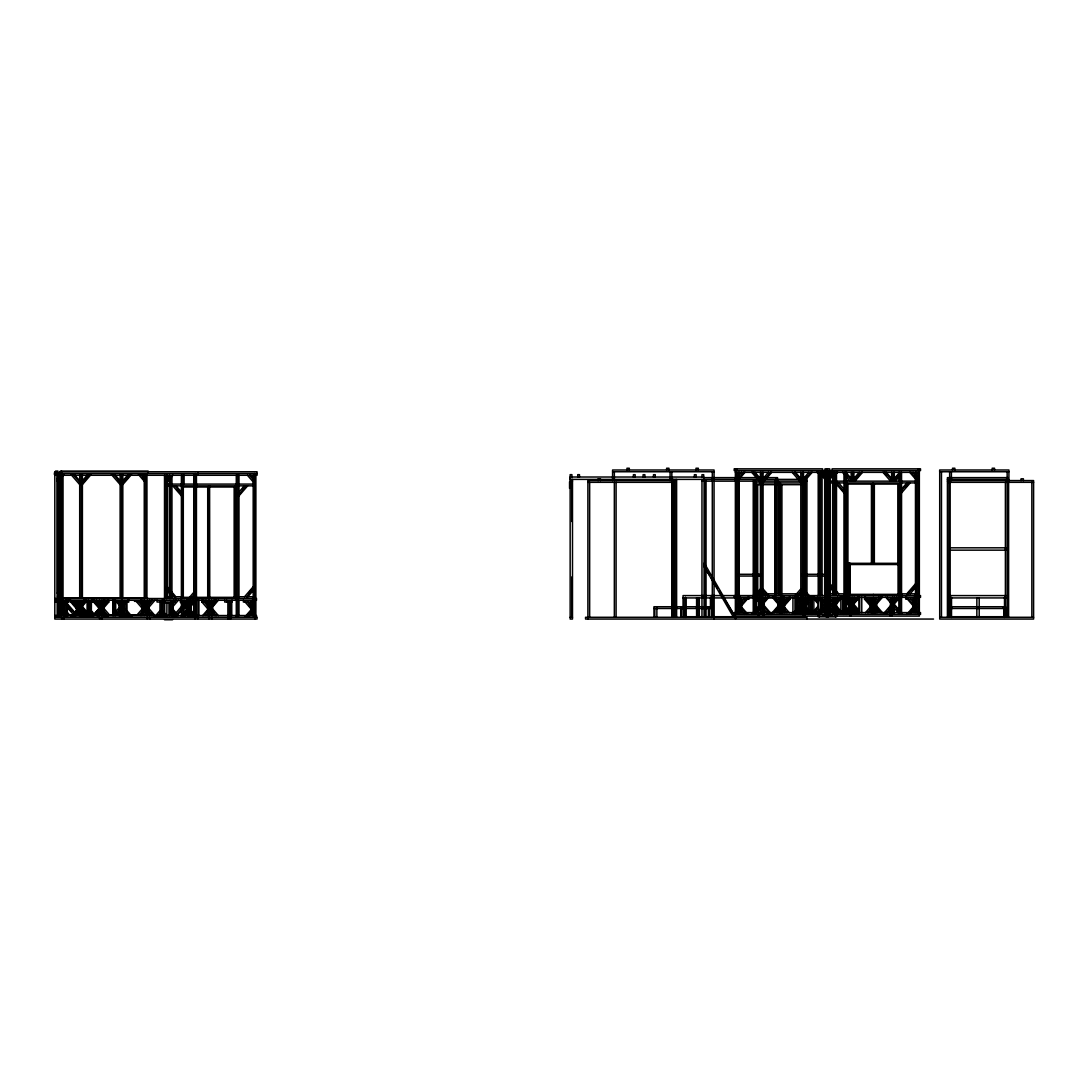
<?xml version="1.0" encoding="UTF-8"?>
<svg xmlns="http://www.w3.org/2000/svg" width="1088" height="1088" viewBox="0 0 1088 1088"><rect width="100%" height="100%" fill="white"/><g stroke="black" fill="none" stroke-linecap="round" stroke-linejoin="round"><path stroke-width="1.5" d="M571.907 477.006L571.907 474.654L570.153 474.654L570.153 619.058L572.492 619.058L572.492 479.386M703.718 479.427L703.718 474.708L701.964 474.708L701.964 477.061M735.515 619.058L735.515 617.29L704.317 563.162L704.303 566.685L733.53 617.29M704.358 563.244L704.303 566.685L709.675 575.362M57.093 478.734L60.697 474.572M59.976 477.904L57.093 481.222L58.276 481.222L60.194 479.006M62.111 476.789L64.015 474.572M81.233 482.093L87.734 474.572M83.49 480.842L87.829 475.837M89.896 474.572L81.233 484.582L82.402 484.582L91.066 474.572M121.652 482.093L128.166 474.572M123.91 480.842L128.248 475.837M130.315 474.572L121.652 484.582L122.822 484.582L131.485 474.572M166.029 479.427L169.619 475.279M169.864 477.496L166.029 481.916L167.198 481.916L172.951 475.279M62.669 603.391L65.362 600.277M62.941 604.425L66.545 600.277M62.941 606.914L68.694 600.277M77.969 606.193L82.334 601.338M72.121 615.346L76.446 610.341M70.706 617.29L76.446 610.654M72.42 615.482L76.255 611.062M86.02 600.685L81.233 606.206L82.402 606.206L87.19 600.685M72.855 617.29L76.446 613.142M74.922 616.257L76.731 614.176M83.79 616.189L88.577 610.654M85.884 616.257L88.577 613.142M87.054 616.257L88.849 614.176M100.218 604.425L103.809 600.277M101.388 604.425L104.992 600.277M92.942 615.536L98.695 608.899L99.865 608.899L94.126 615.536M94.67 613.727L99.457 608.192M101.891 606.193L105.482 602.031M107.141 600.277L101.388 606.914L100.218 606.914M103.686 606.206L105.604 604.003M96.533 615.087L99.402 611.755M96.274 615.536L99.865 611.388L98.695 611.388M108.814 600.277L108.814 602.031L103.061 608.682L101.891 608.682L107.644 602.031L107.644 600.277M97.662 616.257L99.47 614.176M121.652 603.718L124.345 600.603M112.54 615.346L119.041 607.838M124.522 602.888L121.652 606.206L122.822 606.206L124.739 604.003M114.702 615.332L119.041 610.327M126.657 601.786L128.574 599.57M115.872 615.332L119.136 611.578M119.49 616.189L124.277 610.654M121.584 616.257L124.277 613.142M122.754 616.257L124.549 614.176M237.81 493.367L244.324 485.846M242.243 489.6L244.406 487.098M246.486 485.846L237.81 495.856L238.993 495.856L247.656 485.846M136.666 615.346L142.093 609.09M148.947 603.391L151.64 600.277M138.829 615.332L142.079 611.578M149.219 604.425L152.81 600.277M139.998 615.332L142.174 612.83M140.774 615.536L146.526 608.899L147.696 608.899L141.943 615.536M154.972 600.277L149.219 606.914L148.05 606.914M144.106 615.536L147.696 611.388L146.526 611.388M154.224 617.29L159.977 610.654M156.386 617.29L159.977 613.142M158.454 616.257L160.249 614.176M172.366 603.391L175.059 600.277M172.638 604.425L176.229 600.277M172.638 606.914L178.391 600.277M176.582 616.053L189.53 601.12M191.678 598.618L193.841 596.129M181.356 616.189L186.143 610.654M193.419 602.031L187.666 608.682L188.85 608.682L194.589 602.031M183.45 616.257L186.143 613.142M184.62 616.257L186.415 614.176M187.993 617.29L193.746 610.654M190.155 617.29L193.746 613.142M192.222 616.257L194.018 614.176M211.439 604.425L215.03 600.277M202.64 615.536L208.393 608.899L209.562 608.899L203.81 615.536M212.609 604.425L216.213 600.277M211.33 607.566L216.118 602.031M218.362 600.277L212.609 606.914L211.439 606.914M205.972 615.536L209.562 611.388L208.393 611.388M244.528 596.754L253.191 586.745L254.361 586.745L248.948 593.001M246.677 596.754L253.191 589.234L254.361 589.234L247.846 596.754M244.528 617.29L252.103 608.546M247.86 614.788L252.198 609.783M246.677 617.29L252.103 611.034M248.934 616.039L252.185 612.286M741.662 472.355L738.072 476.503L739.242 476.503M743.825 472.355L738.072 478.992L739.242 478.992L744.994 472.355M768.427 472.355L761.913 479.862L763.082 479.862M770.576 472.355L761.913 482.351L763.082 482.351L771.759 472.355M808.846 472.355L802.346 479.862L803.515 479.862L806.766 476.109M811.009 472.355L802.346 482.351L803.515 482.351L812.178 472.355M829.777 475.456L832.47 472.355M830.049 476.503L833.653 472.355M830.797 476.775L834.632 472.355M830.049 478.992L835.802 472.355M740.411 603.255L744.015 599.107M746.164 599.107L740.411 605.744L741.594 605.744L747.347 599.107M852.72 479.862L859.234 472.355M853.903 479.862L859.33 473.606M754.637 595.585L760.39 588.948L761.559 588.948M853.808 481.1L861.397 472.355M854.978 481.1L862.566 472.355M756.799 595.585L760.39 591.437L761.559 591.437M757.969 595.585L760.662 592.47M765.503 597.339L761.913 601.487L763.082 601.487M751.726 614.366L760.39 604.357L761.559 604.357L752.896 614.366M753.875 614.366L760.39 606.846L761.559 606.846L755.058 614.366M772.33 612.598L778.07 605.962L780.422 605.962L774.67 612.598M773.5 612.598L779.253 605.962L779.253 602.48M783.469 601.487L785.264 599.42M786.896 599.107L783.306 603.255L784.475 603.255L787.168 600.141M776.546 611.565L779.253 608.45M785.386 601.773L787.304 599.556M776.832 612.598L780.422 608.45M893.153 479.862L899.654 472.355M790.228 597.339L790.228 599.107L784.475 605.744L783.306 605.744L789.045 599.107L789.045 597.339M894.322 479.862L899.749 473.606M795.07 595.585L800.809 588.948M894.227 481.1L899.654 474.844M895.41 481.1L899.735 476.095M797.218 595.585L800.809 591.437M798.402 595.585L801.094 592.47M805.936 597.339L802.346 601.487L803.515 601.487M792.146 614.366L800.809 604.357M901.462 489.178L906.889 482.909M808.085 597.339L802.346 603.976L803.515 603.976L809.268 597.339M794.308 614.366L800.809 606.846M901.558 490.43L908.058 482.909M805.446 602.222L808.139 599.107M905.801 486.662L907.963 484.16M795.478 614.366L800.904 608.097M805.718 603.255L809.309 599.107M901.558 492.918L910.221 482.909M799.19 612.15L801.108 609.933M805.718 605.744L808.588 602.426M799.394 613.251L801.312 611.034M812.45 612.598L818.203 605.962M813.62 612.598L818.421 607.063M814.803 612.598L818.625 608.178M816.952 612.598L818.747 610.531M815.986 614.366L824.663 604.357L825.833 604.357M818.149 614.366L824.663 606.846L825.833 606.846M829.777 602.222L832.47 599.107M819.318 614.366L824.745 608.097M830.049 603.255L833.653 599.107M830.049 605.744L835.802 599.107M835.067 600.454L837.76 597.339M835.122 602.874L839.922 597.339M841.092 597.339L835.339 603.976L836.509 603.976L842.262 597.339M853.495 601.174L855.29 599.107M843.622 613.115L849.034 606.859M843.241 614.366L848.994 607.716L850.177 607.716L846.342 612.15M854.352 601.31L856.27 599.107M853.686 602.874L858.473 597.339M853.618 603.527L857.439 599.107L857.439 597.339M853.903 603.976L858.69 598.454M850.177 610.205L846.573 614.366L846.668 482.909M875.364 599.107L871.76 603.255L872.943 603.255L876.534 599.107M865.49 612.598L871.243 605.962M880.042 597.339L872.943 605.744L871.76 605.744M867.653 612.598L871.243 608.45M875.459 603.976L881.212 597.339M868.822 612.598L870.618 610.531M882.395 597.339L876.642 603.976L874.29 603.976M894.05 600.454L896.743 597.339M884.041 613.115L890.542 605.608M895.22 600.454L897.015 598.386M888.461 609.362L890.637 606.859M894.105 602.874L898.906 597.339M886.203 613.102L890.542 608.097M894.322 603.976L899.11 598.454M887.373 613.102L890.623 609.348M906.807 593.817L915.47 583.821L916.64 583.821L907.977 593.817M912.22 590.063L914.382 587.561M910.139 593.817L916.64 586.31L915.47 586.31M906.807 614.366L915.47 604.357L916.64 604.357L907.977 614.366M911.132 611.85L913.294 609.348M910.139 614.366L916.64 606.846L915.47 606.846M821.358 471.294L825.085 471.294L825.003 468.833L829.709 468.833L829.736 471.294M829.641 471.294L833.354 471.294M612.585 471.757L714.054 471.757M1008.916 471.757L939.665 471.757L939.665 470.002L1008.916 470.002L1008.916 480.57M735.366 472.355L919.346 472.355M57.256 472.818L61.173 472.818M821.358 473.049L817.401 473.049L817.401 471.294M54.808 473.525L257.054 473.525M54.808 475.279L257.054 475.279L257.054 471.757L59.568 471.757L59.568 473.525M164.506 475.986L166.858 475.986L166.858 598.522M915.47 476.503L916.64 476.503L913.05 472.355M570.153 477.006L703.718 477.061M571.132 477.632L569.962 477.632L569.962 479.386L758.254 479.386M703.637 477.632L736.059 477.632M738.902 477.632L777.526 477.632L777.526 484.432M825.833 478.992L824.663 478.992L818.91 472.355M764.973 479.386L799.136 479.386M805.786 479.386L806.956 479.386L806.956 593.762M947.417 479.386L1008.617 479.386L1008.617 617.29M570.153 481.154L572.492 481.154M701.964 481.154L760.444 481.154M763.3 481.154L800.795 481.154M803.597 481.154L806.956 481.154M828.879 481.154L916.64 481.154M947.417 481.154L949.77 481.154M1008.617 481.154L1006.278 481.154L1006.278 479.386M254.361 481.916L253.191 481.916L247.438 475.279M587.887 482.324L673.608 482.324M947.893 482.324L1033.6 482.324M755.562 482.909L804.63 482.909L804.63 592.144M828.879 482.909L916.64 482.909M166.029 484.092L254.361 484.092M846.926 484.092L899.749 484.092M755.562 484.677L804.63 484.677M166.029 485.846L254.361 485.846M182.294 487.016L193.854 487.016M197.159 487.016L236.055 487.016M835.298 482.909L843.975 492.918L845.145 492.918L836.482 482.909M949.674 547.808L1006.373 547.808M949.674 550.161L1006.373 550.161M847.933 563.312L899.994 563.312L899.994 595.585L846.668 595.585M849.361 564.536L898.919 564.536M738.072 574.287L761.559 574.287M802.346 574.287L825.833 574.287M738.072 576.055L761.559 576.055M802.346 576.055L825.833 576.055M763.082 591.437L761.913 591.437L765.503 595.585M803.515 591.437L802.346 591.437L805.936 595.585M828.879 593.817L845.145 593.817M901.558 593.817L916.64 593.817M849.361 594.347L898.919 594.347M846.926 594.402L847.933 594.402M898.729 594.402L899.749 594.402M845.145 595.585L683.06 595.585L683.06 607.675M901.381 595.585L920.516 595.585L920.516 597.339L734.196 597.339L734.196 595.585M949.77 595.585L1006.278 595.585M166.029 596.754L182.58 596.754M237.81 596.754L254.361 596.754M182.294 597.339L193.854 597.339M197.159 597.339L236.055 597.339M147.56 597.815L61.499 597.815L61.499 475.279M683.06 597.924L702.998 597.924M706.194 597.924L736.454 597.924M747.374 597.924L754.12 597.924M758.377 597.924L761.75 597.924M765.925 597.924L774.357 597.924M788.732 597.924L797.164 597.924M949.77 597.924L1006.278 597.924M54.808 598.522L256.496 598.522L256.496 600.277L54.808 600.277M737.718 599.107L749.061 599.107L749.061 597.339M790.228 599.107L776.03 599.107L776.03 597.339M798.796 599.107L797.273 599.107L797.273 612.666M811.471 599.107L800.564 599.107L800.564 597.339M827.356 599.107L817.197 599.107L817.197 597.339M828.852 599.107L837.515 599.107L837.515 597.339M843.241 597.339L843.241 599.107L857.439 599.107M864.484 597.339L864.484 599.107L878.682 599.107L878.682 597.339M915.824 599.107L905.651 599.107L905.651 597.339M164.506 600.984L173.128 600.984L173.128 602.738L164.506 602.738M73.086 601.338L76.35 601.338M78.39 601.338L85.666 601.338L79.152 608.682L77.969 608.682L83.722 602.031L83.722 600.277M95.146 601.338L92.997 601.338L98.736 607.974L99.919 607.974M115.763 601.338L123.08 601.338M134.436 601.338L143.439 601.338M54.808 602.031L69.088 602.031L69.088 600.277M70.706 600.277L70.706 602.031L84.891 602.031L84.891 600.277M95.703 602.031L108.814 602.031M143.534 602.031L149.79 602.031L149.79 600.277M164.451 602.031L157.026 602.031L157.026 600.277M174.665 602.031L173.495 602.031L173.495 600.277M180.39 600.277L180.39 602.031L195.269 602.031M201.919 600.277L201.919 602.031L214.01 602.031L214.01 600.277M254.714 602.031L243.372 602.031L243.372 600.277M825.833 603.255L824.663 603.255L821.059 599.107M870.237 603.255L871.406 603.255L867.816 599.107M761.559 603.976L760.39 603.976L754.637 597.339M780.422 603.976L778.07 603.976L772.33 597.339M782.952 605.744L781.769 605.744L774.67 597.339M188.85 606.193L187.666 606.193L191.27 602.031L191.338 613.904M711.307 606.737L653.956 606.737L653.956 617.29M739.242 606.846L738.072 606.846L744.573 614.366M763.082 606.846L761.913 606.846L768.427 614.366M803.515 606.846L802.346 606.846L808.846 614.366M949.77 606.737L1005.516 606.737L1005.516 617.29M78.744 607.974L79.914 607.974M208.842 608.682L207.672 608.682L201.919 602.031M653.956 608.491L711.307 608.491M949.77 608.491L1005.516 608.491M100.218 608.899L101.388 608.899L107.141 615.536M148.05 608.899L149.219 608.899L154.972 615.536M101.891 610.654L103.061 610.654L107.848 616.189M148.05 611.388L149.219 611.388L152.81 615.536M823.426 611.429L825.384 611.429M829.328 611.429L831.286 611.429M743.281 612.598L734.196 612.598L734.196 614.366L920.516 614.366L920.516 612.598L852.842 612.598M745.484 612.598L802.006 612.598M804.549 612.598L808.466 612.598M810.41 612.598L850.177 612.598L850.177 599.107M162.67 613.142L161.5 613.142L165.09 617.29M188.85 613.142L187.666 613.142L189.462 615.223M62.179 614.829L73.957 614.829M81.872 614.829L86.918 614.829M105.454 614.829L121.122 614.829M129.54 614.829L147.56 614.829M822.759 615.06L825.819 615.06M828.893 615.06L831.966 615.06M54.808 615.536L256.496 615.536L256.496 617.29M683.93 616.706L702.154 616.706M705.337 616.706L708.778 616.706M712.463 616.706L801.72 616.706M951.524 616.706L1004.51 616.706M54.808 617.29L257.054 617.29L257.054 619.058L54.808 619.058L54.808 471.757L57.161 471.757L57.161 600.277M570.153 617.29L572.492 617.29M939.706 617.29L1033.6 617.29M933.531 619.058L585.548 619.058L585.548 617.29L806.956 617.29L806.956 619.058M164.506 619.766L172.543 619.766M910.887 472.355L916.64 478.992L915.47 478.992L909.718 472.355M886.285 472.355L892.799 479.862L891.63 479.862L885.115 472.355M884.136 472.355L886.298 474.844M882.966 472.355L890.542 481.1M845.866 472.355L851.292 478.611M845.77 473.606L851.197 479.862M842.534 472.355L850.122 481.1M838.63 482.909L845.145 490.43M822.242 472.355L824.935 475.456M821.059 472.355L824.663 476.503M820.08 472.355L822.963 475.674M910.697 599.107L914.301 603.255M908.548 599.107L914.301 605.744L913.118 605.744L907.378 599.107M795.478 472.355L800.904 478.611M794.308 472.355L800.809 479.862M792.146 472.355L800.809 482.351M894.322 604.357L899.735 610.613M894.227 605.608L899.654 611.864M896.498 609.348L898.661 611.85M885.877 597.339L890.664 602.874M894.241 608.097L898.579 613.102M882.395 612.598L876.642 605.962L874.29 605.962L880.042 612.598M881.212 612.598L875.459 605.962L875.459 602.48M869.448 599.42L871.243 601.487M875.459 608.45L877.268 610.531M867.408 599.556L869.326 601.773M867.544 600.141L869.339 602.222M874.29 608.45L877.88 612.598M755.058 472.355L761.559 479.862L760.39 479.862L753.875 472.355M864.484 599.107L870.237 605.744L871.406 605.744L865.667 599.107L865.667 597.339M752.896 472.355L761.559 482.351L760.39 482.351L751.726 472.355M853.903 604.357L859.316 610.613M853.808 605.608L859.221 611.864M856.066 609.348L858.242 611.85M846.573 599.107L850.177 603.255M853.808 608.097L858.146 613.102M846.342 601.31L850.177 605.744L848.994 605.744L843.241 599.107M853.618 609.933L856.487 613.251M830.049 583.821L838.726 593.817M853.4 611.034L855.318 613.251M830.049 586.31L836.563 593.817M829.967 587.561L835.394 593.817M842.262 612.598L836.509 605.962L835.339 605.962L841.092 612.598M835.122 607.063L839.922 612.598M836.237 609.484L838.032 611.565M835.067 609.484L837.76 612.598M830.049 604.357L838.726 614.366M830.049 606.846L836.563 614.366M822.242 599.107L824.935 602.222M829.967 608.097L835.394 614.366M818.91 599.107L824.663 605.744M814.803 597.339L818.625 601.773M813.62 597.339L818.421 602.874M812.45 597.339L818.203 603.976M809.268 595.585L803.515 588.948L802.346 588.948L808.085 595.585M798.402 597.339L801.094 600.454M812.178 614.366L803.515 604.357L802.346 604.357L811.009 614.366M797.218 597.339L800.809 601.487M805.718 607.716L807.636 609.933M796.239 597.339L800.074 601.773M805.678 609.348L807.854 611.85M795.07 597.339L800.809 603.976M805.446 611.252L807.242 613.319M779.362 599.107L782.952 603.255L781.769 603.255L778.178 599.107M783.469 605.962L789.222 612.598M783.469 608.45L787.059 612.598M773.5 597.339L779.253 603.976M784.094 610.531L785.89 612.598M757.969 597.339L760.662 600.454M771.759 614.366L763.082 604.357L761.913 604.357L770.576 614.366M756.799 597.339L760.39 601.487M755.806 597.339L758.69 600.658M747.905 614.366L739.242 604.357L738.072 604.357L746.735 614.366M250.77 475.279L254.361 479.427M249.587 475.279L253.191 479.427M176.066 485.846L182.58 493.367L181.397 493.367L174.896 485.846M177.167 489.6L182.58 495.856L181.397 495.856L172.734 485.846M141.834 474.572L145.425 478.734L144.255 478.734L140.665 474.572M142.555 477.904L145.425 481.222L144.255 481.222L138.502 474.572M248.418 602.031L252.008 606.193L250.838 606.193L247.248 602.031M249.138 605.363L252.008 608.682L250.838 608.682L245.086 602.031M114.798 474.572L120.21 480.842M113.614 474.572L120.129 482.093M118.048 480.828L120.224 483.33M111.466 474.572L120.129 484.582M205.972 600.277L209.562 604.425M218.362 615.536L212.609 608.899L211.439 608.899L214.322 612.218M203.81 600.277L209.562 606.914L208.393 606.914L202.64 600.277M216.213 615.536L212.609 611.388L211.439 611.388L215.03 615.536M74.365 474.572L79.791 480.842M73.195 474.572L79.696 482.093M182.553 602.031L186.143 606.193M181.574 602.031L183.491 604.248M71.033 474.572L79.696 484.582M193.637 616.189L188.85 610.654L187.666 610.654L190.55 613.972M175.875 596.754L167.198 586.745L166.029 586.745L174.692 596.754M180.39 602.031L186.143 608.682M166.029 589.234L172.543 596.754M172.638 608.899L178.391 615.536M172.421 610.001L175.304 613.319M172.638 611.388L175.331 614.502M172.366 612.422L175.059 615.536M172.625 613.537L174.787 616.039M167.47 616.189L162.67 610.654L161.5 610.654L167.253 617.29M144.106 600.277L147.696 604.425M141.943 600.277L147.696 606.914L146.526 606.914L140.774 600.277M151.885 613.319L153.802 615.536M139.482 601.338L142.188 604.438M148.947 612.422L151.64 615.536M138.312 601.338L141.902 605.486M136.163 601.338L141.902 607.974M126.97 610.654L131.77 616.189M124.998 609.09L122.822 606.587L121.652 606.587L124.902 610.341M117.436 600.603L119.231 602.684M126.766 611.755L130.587 616.189M117.463 601.786L119.381 604.003M115.342 600.685L119.163 605.105M126.698 614.176L128.493 616.257M121.652 609.076L123.828 611.578M97.934 600.603L99.729 602.684M103.686 608.192L109.439 614.829M96.274 600.277L99.865 604.425M103.686 610.681L107.277 614.829M94.67 600.685L98.505 605.105M94.126 600.277L99.865 606.914L98.695 606.914L92.942 600.277L93.065 602.031L85.626 602.031L85.626 600.277M94.615 602.031L99.402 607.566M104.761 613.972L107.644 617.29M104.992 615.536L101.388 611.388L100.218 611.388L103.809 615.536M101.891 613.142L105.482 617.29M91.27 610.654L95.105 615.087M91.052 611.755L93.935 615.087M90.998 614.176L92.793 616.257M87.815 612.843L82.402 606.587L81.233 606.587L86.646 612.843M74.909 600.685L76.826 602.888M83.49 610.327L86.741 614.081M74.8 601.338L76.595 603.405M81.233 609.076L86.646 615.332M73.617 601.338L76.31 604.438M74.025 602.031L76.731 605.146M84.701 615.482L79.914 609.946L78.744 609.946L83.531 615.482M72.855 602.031L76.446 606.193M72.828 603.146L75.711 606.465M83.939 616.189L79.152 610.654L77.969 610.654L83.722 617.29M70.706 602.031L76.446 608.682M77.969 613.142L81.573 617.29M57.514 592.402L62.9 598.618M67.211 603.609L75.834 613.564M57.406 593.64L60.642 597.38M67.116 604.846L74.664 613.564M68.286 607.335L71.522 611.075M57.419 596.129L59.568 598.618L59.568 475.279M67.116 607.335L73.59 614.802M66.586 611.51L69.455 614.829M62.941 608.899L68.694 615.536M63.689 611.102L67.524 615.536M62.941 611.388L66.545 615.536M62.669 612.422L65.362 615.536M711.457 578.258L713.238 581.142M715.034 584.038L717.713 588.377M719.494 591.274L735.57 617.29M1031.846 482.324L1031.846 617.29M1023.386 480.57L1023.386 478.802L1021.047 478.802L1021.047 480.57M1008.032 479.386L1008.032 477.632L947.417 477.632L947.417 617.29M1008.032 547.808L1008.032 550.161M1008.032 577.497L1008.032 617.29M1007.148 471.757L1007.148 480.57M1007.162 482.324L1007.162 617.29M1005.394 482.324L1005.394 617.29M1004.51 597.258L1004.51 617.426M1003.748 608.491L1003.748 617.29M1003.163 606.737L1003.163 608.491M994.541 470.002L994.541 468.234L992.188 468.234L992.188 470.002M979.2 597.924L979.2 616.706M976.847 597.924L976.847 616.706M954.87 470.002L954.87 468.234L952.517 468.234L952.517 470.002M952.109 606.737L952.109 608.491M951.524 597.258L951.524 617.426M951.402 471.757L951.402 480.57M949.77 479.386L949.77 617.29M949.647 471.757L949.647 480.57M949.647 482.324L949.647 617.29M948.002 617.29L947.893 480.57L1033.6 480.57L1033.6 619.058L939.706 619.058L939.706 471.757M941.474 471.757L941.474 617.29M919.904 612.598L919.904 614.366M919.346 468.833L919.346 616.121L735.366 616.121L735.366 468.833M918.163 468.833L918.163 470.587M918.163 472.355L918.163 614.366M916.64 472.355L916.64 595.585M916.64 597.339L916.64 612.598M915.47 472.355L915.47 595.585M915.47 597.339L915.47 612.598M914.641 595.585L914.641 597.339M914.301 599.107L914.301 612.598M913.118 599.107L913.118 612.598M906.834 597.339L906.834 599.107M901.558 472.355L901.558 481.154M901.558 482.909L901.558 614.366M900.034 472.355L900.034 481.154M900.034 482.909L900.034 614.366M899.749 482.909L899.749 595.585M898.919 563.312L898.919 595.585M898.851 472.355L898.851 481.154M898.729 484.092L898.729 563.856M898.851 597.502L898.851 614.366M898.049 563.312L898.049 595.585M897.845 484.092L897.845 563.856M894.581 597.339L894.581 599.107L887.55 599.107L887.55 597.339M894.322 472.355L894.322 479.101M894.159 597.339L894.322 614.366M893.153 472.355L893.153 480.801M892.799 599.107L892.799 614.366M892.541 597.339L892.541 599.107M891.63 472.355L891.63 480.801M891.63 599.107L891.63 616.121M890.446 599.107L890.446 616.121M876.642 602.48L876.642 612.598M875.459 609.226L875.459 612.598M874.643 612.598L874.643 614.366M874.344 484.092L874.344 563.856M874.29 599.107L874.29 612.598M873.338 482.909L873.338 563.856M873.338 594.402L873.338 595.585M872.943 599.107L872.943 612.598M872.766 599.107L872.766 602.48M872.766 605.853L872.617 614.366M872.318 484.092L872.318 563.856M871.434 484.092L871.434 563.856M871.406 599.107L871.406 612.598M870.237 599.107L870.237 612.598M861.778 597.339L861.778 612.598M859.738 597.339L859.738 612.598M858.867 597.339L858.867 612.598M854.148 597.339L854.148 599.107M853.903 472.355L853.903 479.101M853.903 599.107L853.903 614.366M852.72 472.355L852.72 480.801M852.38 599.107L852.38 614.366M852.122 597.339L852.122 599.107M851.197 472.355L851.197 480.801M851.197 599.107L851.197 616.121M850.245 563.312L850.245 595.585M850.027 599.107L850.027 616.121M849.361 563.312L849.361 595.585M849.17 563.312L849.17 595.585M848.994 599.107L848.994 612.598M848.286 563.312L848.286 595.585M847.933 484.092L847.933 595.585M847.062 484.092L847.062 563.856M847.117 597.339L847.117 599.107M846.926 482.909L846.926 595.585M846.668 472.355L846.668 481.154M845.145 472.355L845.145 481.154M845.145 482.909L845.145 614.366M844.424 597.339L844.424 599.107M843.975 472.355L843.975 481.154M843.975 482.909L843.975 489.654M843.975 493.027L843.975 614.366M842.629 597.339L842.629 612.598M840.861 597.339L840.861 612.598M837.325 471.294L837.325 473.049L831.327 473.049L831.327 471.294M836.577 615.06L836.577 616.828L818.149 616.828L818.149 615.06M836.509 473.049L836.509 592.226M836.509 603.01L836.509 612.598M836.006 599.039L836.006 612.598M835.339 473.049L835.339 593.898M835.339 603.01L835.339 606.206M835.339 609.402L835.339 612.598M835.407 615.06L835.407 616.828M835.122 599.039L835.122 612.598M834.156 473.049L834.156 593.898M833.979 599.039L833.979 610.898M833.095 600.739L833.095 612.598M832.674 470.587L832.674 471.294M832.633 474.735L832.633 593.898M832.646 603.01L832.646 612.598M832.102 471.294L832.13 468.833L920.516 468.833L920.516 470.587L734.196 470.587L734.196 468.833L822.582 468.833L822.61 471.294M830.049 472.355L830.049 595.585M830.049 597.339L830.049 612.598M829.777 612.598L829.777 614.366L829.709 608.45M829.709 478.094L829.709 585.507M829.709 588.866L829.709 593.898M829.709 595.585L829.709 597.339M829.709 598.726L829.709 603.01M828.526 472.355L828.526 595.585M828.526 597.339L828.526 612.598M828.539 615.06L828.539 616.828M827.356 468.833L827.356 616.828M826.186 472.355L826.186 595.585M826.186 597.339L826.186 612.598M826.186 615.06L826.186 616.828M825.003 478.094L825.003 597.339M825.003 598.726L825.003 603.01M825.003 608.45L825.003 614.366L824.935 612.598M824.663 472.355L824.663 595.585M824.663 597.339L824.663 612.598M823.398 471.294L823.398 473.049M822.038 470.587L822.038 471.294M822.079 474.735L822.079 595.585M822.066 599.801L822.066 612.598M821.617 600.739L821.617 612.598M820.746 600.739L820.746 610.898M820.556 473.049L820.556 595.585M819.373 473.049L819.373 595.585M819.318 615.06L819.318 616.828M818.706 599.039L818.706 612.598M818.203 473.049L818.203 595.585M818.203 603.01L818.203 607.798M813.851 597.339L813.851 612.598M812.097 597.339L812.097 612.598M811.471 597.339L811.471 614.366M810.288 597.339L810.288 614.366M809.363 595.585L809.363 597.339M808.765 599.107L808.765 614.366M808.18 595.585L808.18 597.339M806.956 602.167L806.956 610.572M805.718 600.794L805.718 612.598M805.433 481.154L805.433 595.449M804.63 595.585L804.63 593.817L757.765 593.817L757.683 484.677M804.685 600.644L804.685 616.121M803.515 472.355L803.515 595.653M803.515 599.107L803.515 616.121M802.59 597.339L802.59 599.107M802.346 472.355L802.346 597.339M802.346 599.107L802.346 614.366M800.809 472.355L800.809 597.339M800.809 599.107L800.809 614.366M799.966 600.794L799.966 605.88M799.966 609.28L799.966 612.666M798.796 600.794L798.796 612.666M795.845 597.339L795.845 610.898M794.974 595.585L794.974 612.598M792.934 597.339L792.934 612.598M784.475 599.107L784.475 612.598M783.55 595.585L783.55 597.339M783.306 599.107L783.306 612.598M781.918 484.677L781.918 593.817M781.946 599.107L781.946 602.48M781.946 605.853L782.095 614.366M781.769 599.107L781.769 612.598M781.524 595.585L781.524 597.339M780.395 482.909L780.395 595.585M780.422 599.107L780.422 612.598M780.069 612.598L780.069 614.366M779.253 609.226L779.253 612.598M778.872 484.677L778.872 593.817M778.41 481.154L778.41 593.762M778.287 484.677L778.287 593.817M778.07 602.48L778.07 612.598M776.383 481.154L776.383 593.762M776.002 479.386L776.002 595.435M775.499 479.386L775.499 593.762M774.833 481.073L774.833 595.435M764.266 616.121L764.266 599.107L760.131 599.107L760.131 597.339M763.082 472.355L763.082 595.653M763.082 599.107L763.082 616.121M762.171 597.339L762.171 599.107M761.913 472.355L761.913 597.339M761.913 599.107L761.913 614.366M760.39 472.355L760.39 614.366M758.554 597.924L758.554 607.322M758.554 610.45L758.554 616.706M757.085 484.677L757.085 592.144M756.514 599.488L756.514 608.886M756.146 482.909L756.146 593.817M755.942 481.154L755.942 593.762M755.942 597.122L755.942 610.572M754.542 595.585L754.542 597.339M754.419 481.154L754.419 612.258M753.236 481.154L753.236 612.258M747.878 597.339L747.878 599.107M741.594 599.107L741.594 612.598M740.411 599.107L740.411 612.598M740.071 595.585L740.071 597.339M739.242 472.355L739.242 595.585M739.242 597.339L739.242 612.598M738.888 599.107L738.888 612.598M738.072 472.355L738.072 595.585M738.072 597.339L738.072 612.598M736.549 468.833L736.549 470.587M736.549 472.355L736.549 614.366M734.808 612.598L734.808 614.366M714.054 619.058L714.054 470.002L612.585 470.002L612.585 480.57M713.347 597.924L713.347 617.426M712.83 595.585L712.83 597.924M712.3 471.757L712.3 617.29M711.307 595.585L711.307 617.426M710.437 597.924L710.437 607.675M709.281 606.737L709.281 617.29M708.397 608.491L708.397 617.29M708.111 606.737L708.111 608.491M706.044 481.154L706.044 617.29M704.521 479.386L704.521 617.29M704.303 479.386L704.303 617.29M701.964 479.386L701.964 617.29M699.298 597.924L699.298 616.706M698.333 470.002L698.333 468.234L695.994 468.234L695.994 470.002M697.775 597.924L697.775 616.706M696.592 597.924L696.592 616.706M696.143 477.061L696.143 474.708L694.375 474.708L694.375 477.061M685.97 597.924L685.97 617.426M685.467 597.258L685.467 617.372M684.325 608.491L684.325 617.29M683.93 597.924L683.93 617.426M681.836 606.737L681.836 617.29M681.401 606.737L681.401 617.29M680.952 608.491L680.952 617.29M676.614 479.386L676.614 617.29M675.09 479.386L675.09 617.372M673.608 617.29L673.608 480.57L587.887 480.57L587.887 619.058M673.567 479.386L673.567 617.372M672.398 479.386L672.398 617.372M671.84 471.757L671.84 480.57M671.84 482.324L671.84 617.29M670.086 471.757L670.086 480.57M668.97 470.002L668.97 468.234L666.631 468.234L666.631 470.002M657.166 606.737L657.166 608.491M656.88 608.491L656.88 617.29M655.248 477.047L655.248 474.694L653.48 474.694L653.48 477.047M654.84 608.491L654.84 617.29M644.871 477.034L644.871 474.694L643.103 474.694L643.103 477.034M635.147 477.047L635.147 474.694L633.393 474.694L633.393 477.047M629.299 470.002L629.299 468.234L626.96 468.234L626.96 470.002M616.094 482.324L616.094 617.29M614.339 471.757L614.339 480.57M614.339 482.324L614.339 617.29M600.454 480.57L600.454 478.802L598.101 478.802L598.101 480.57M589.655 482.324L589.655 617.29M579.482 477.006L579.482 474.654L577.728 474.654L577.728 477.006M571.907 481.739L571.907 521.533M571.907 576.912L571.907 616.706M569.554 481.739L569.554 488.376M255.884 475.279L255.884 598.522M255.884 600.277L255.884 615.536M254.714 473.525L254.714 598.522M254.714 600.277L254.714 615.536M254.714 617.29L254.714 619.058M253.545 602.031L253.545 615.536M253.191 475.279L253.191 598.522M253.191 600.277L253.191 615.536M252.362 600.277L252.362 615.536M250.838 602.031L250.838 615.536M238.993 475.279L238.993 484.092M238.993 485.846L238.993 597.067M238.993 600.44L238.993 615.604M237.81 475.279L237.81 484.092M237.81 485.846L237.81 617.29M236.286 475.279L236.286 484.092M236.286 485.846L236.286 617.29M236.055 485.846L236.055 598.522M235.171 485.846L235.171 598.522M234.151 487.016L234.151 597.339M232.016 600.277L232.016 602.031L224.699 602.031L224.699 600.277M231.758 602.031L231.758 615.604M230.588 602.031L230.588 619.058M229.405 602.031L229.405 619.058M227.882 602.031L227.882 619.058M226.726 600.277L226.726 602.031M212.609 602.031L212.609 615.536M211.657 600.277L211.657 602.031M211.657 617.29L211.657 619.058M211.086 602.031L211.086 615.536M209.603 485.846L209.753 597.339M209.562 602.031L209.562 615.536M209.318 600.277L209.318 602.031M209.195 606.193L209.195 615.536M209.318 617.29L209.318 619.058M208.733 485.846L208.733 598.522M208.638 485.846L208.638 598.522M208.393 607.104L208.393 615.536M207.713 487.016L207.713 597.339M207.672 602.031L207.672 615.536M198.927 600.277L198.927 615.536M198.043 600.277L198.043 615.536M197.948 471.757L197.948 473.525M197.622 473.525L197.622 475.279M197.622 598.522L197.622 600.277M197.622 615.536L197.622 619.058M196.438 475.279L196.438 598.522M196.438 600.277L196.438 615.536M195.269 473.525L195.269 598.522M195.269 600.277L195.269 615.536M195.269 617.29L195.269 619.058M193.746 475.279L193.746 598.522M193.746 600.277L193.746 615.536M192.916 600.277L192.916 602.031M190.155 602.031L190.155 613.904M189.013 600.277L188.986 611.32M188.85 602.031L188.85 615.536M187.666 602.031L187.666 615.536M186.143 603.718L186.143 615.536M184.103 475.279L184.103 484.092M184.103 600.44L184.103 603.813M184.103 607.186L184.103 613.918M183.301 487.016L183.301 597.339M183.165 485.846L183.165 487.016M182.934 475.279L182.934 484.092M182.934 603.813L182.934 615.604M182.294 485.846L182.294 598.522M181.397 475.279L181.397 484.092M181.397 485.846L181.397 598.754M181.397 602.126L181.397 615.604M173.155 605.363L173.155 610.45M172.638 602.738L172.638 615.536M171.958 598.522L171.958 475.986L169.266 475.986L169.266 598.522M171.115 602.738L171.115 615.536M170.789 600.984L170.789 602.738M170.435 475.986L170.435 598.522M169.946 602.738L169.946 615.536M169.837 602.738L169.837 615.536M168.953 602.738L168.953 615.536M167.198 475.279L167.198 596.822M166.926 602.738L166.858 615.536M166.029 475.279L166.029 598.522M164.506 475.279L164.506 598.522M164.506 600.277L164.506 613.931M164.451 600.277L164.465 612.163M163.282 600.277L163.282 602.031M162.67 602.031L162.67 615.604M162.112 600.277L162.112 602.031M161.5 602.031L161.5 617.29M159.977 602.031L159.977 617.29M149.79 617.29L149.79 619.058M149.219 602.031L149.219 615.536M148.131 472.818L148.131 471.063L60.33 471.063L60.33 472.818M147.696 602.031L147.696 615.536M147.438 600.277L147.438 602.031M147.438 617.29L147.438 619.058M146.948 474.572L146.948 597.815M146.948 606.356L146.948 614.829M146.526 607.104L146.526 615.536M145.778 474.572L145.778 597.815M145.778 601.27L145.778 614.829M144.609 603.024L144.609 611.456M144.255 474.572L144.255 597.815M144.255 604.656L144.255 611.442M143.439 603.024L143.439 613.142M141.902 601.338L141.902 614.829M128.751 600.277L128.806 602.031L121.326 602.031L121.326 600.277M127.622 600.277L127.622 602.031M126.97 602.031L127.024 615.604M125.854 602.031L125.854 617.29M124.277 602.031L124.331 617.29M122.822 474.572L122.822 597.883M122.822 601.338L122.822 613.197M122.55 600.277L122.55 602.031M121.652 474.572L121.652 597.883M121.652 601.338L121.652 614.897M120.482 601.338L120.482 615.25M120.129 474.572L120.129 597.883M118.959 601.338L118.959 615.25M115.695 600.277L115.695 615.536M114.811 600.277L114.811 615.536M113.655 600.277L113.655 615.536M112.785 600.277L112.785 615.536M103.686 608.083L103.686 611.456M103.061 607.104L103.061 615.536M101.959 600.277L101.959 602.031M101.959 617.29L101.959 619.058M101.891 602.031L101.891 610.477M101.388 602.031L101.388 615.536M99.865 602.031L99.865 615.536M99.62 600.277L99.62 602.031M99.457 606.397L99.457 609.77M99.62 617.29L99.62 619.058M98.736 606.397L98.695 615.536M91.895 600.277L91.895 602.031M91.433 600.277L91.297 615.604M90.114 602.031L90.114 617.29M88.577 602.031L88.59 617.29M88.522 600.277L88.522 615.536M87.081 601.27L87.081 613.129M86.822 600.277L86.822 602.031M82.402 474.572L82.402 597.883M82.402 604.724L82.402 614.897M81.233 474.572L81.233 597.883M81.233 601.338L81.233 613.714M80.05 601.338L80.05 612.163M79.914 601.338L79.914 604.71M79.914 608.083L79.914 611.456M79.696 474.572L79.696 597.883M79.152 602.031L79.152 615.536M77.969 602.031L77.969 615.536M76.446 602.031L76.446 615.536M67.918 600.277L67.918 602.031M67.32 602.031L67.32 615.604M66.137 602.031L66.137 617.29M64.614 602.031L64.614 617.29M64.029 617.29L64.029 619.058M63.716 605.241L63.716 610.028M63.43 600.277L63.43 602.031M63.022 475.279L63.022 597.815M62.941 615.536L62.846 600.277M62.261 475.279L62.261 598.522M61.676 617.29L61.676 619.058M61.499 471.063L61.499 472.818M61.418 602.031L61.418 615.536M61.091 600.277L61.091 602.031M60.738 471.757L60.738 473.525M60.738 475.279L60.738 598.522M60.33 475.279L60.33 594.456M59.214 598.522L59.214 600.277M59.255 602.031L59.214 617.29M58.276 474.572L58.276 594.429M58.031 598.522L58.031 600.277M58.113 602.031L58.031 617.29M57.922 472.818L57.922 471.063L55.57 471.063L55.57 472.818M57.922 475.279L57.922 592.77M57.514 475.279L57.514 593.45M57.161 602.031L57.161 617.29M54.4 472.818L54.4 474.572M193.746 592.402L193.746 594.891L174.338 617.29L172.176 617.29L193.746 592.402M767.666 597.339L761.913 603.976L763.082 603.976L768.835 597.339L768.93 595.585L763.082 588.948L761.913 588.948L767.666 595.585L767.761 597.339M60.248 615.536L60.248 602.031L60.139 615.536"/></g></svg>
